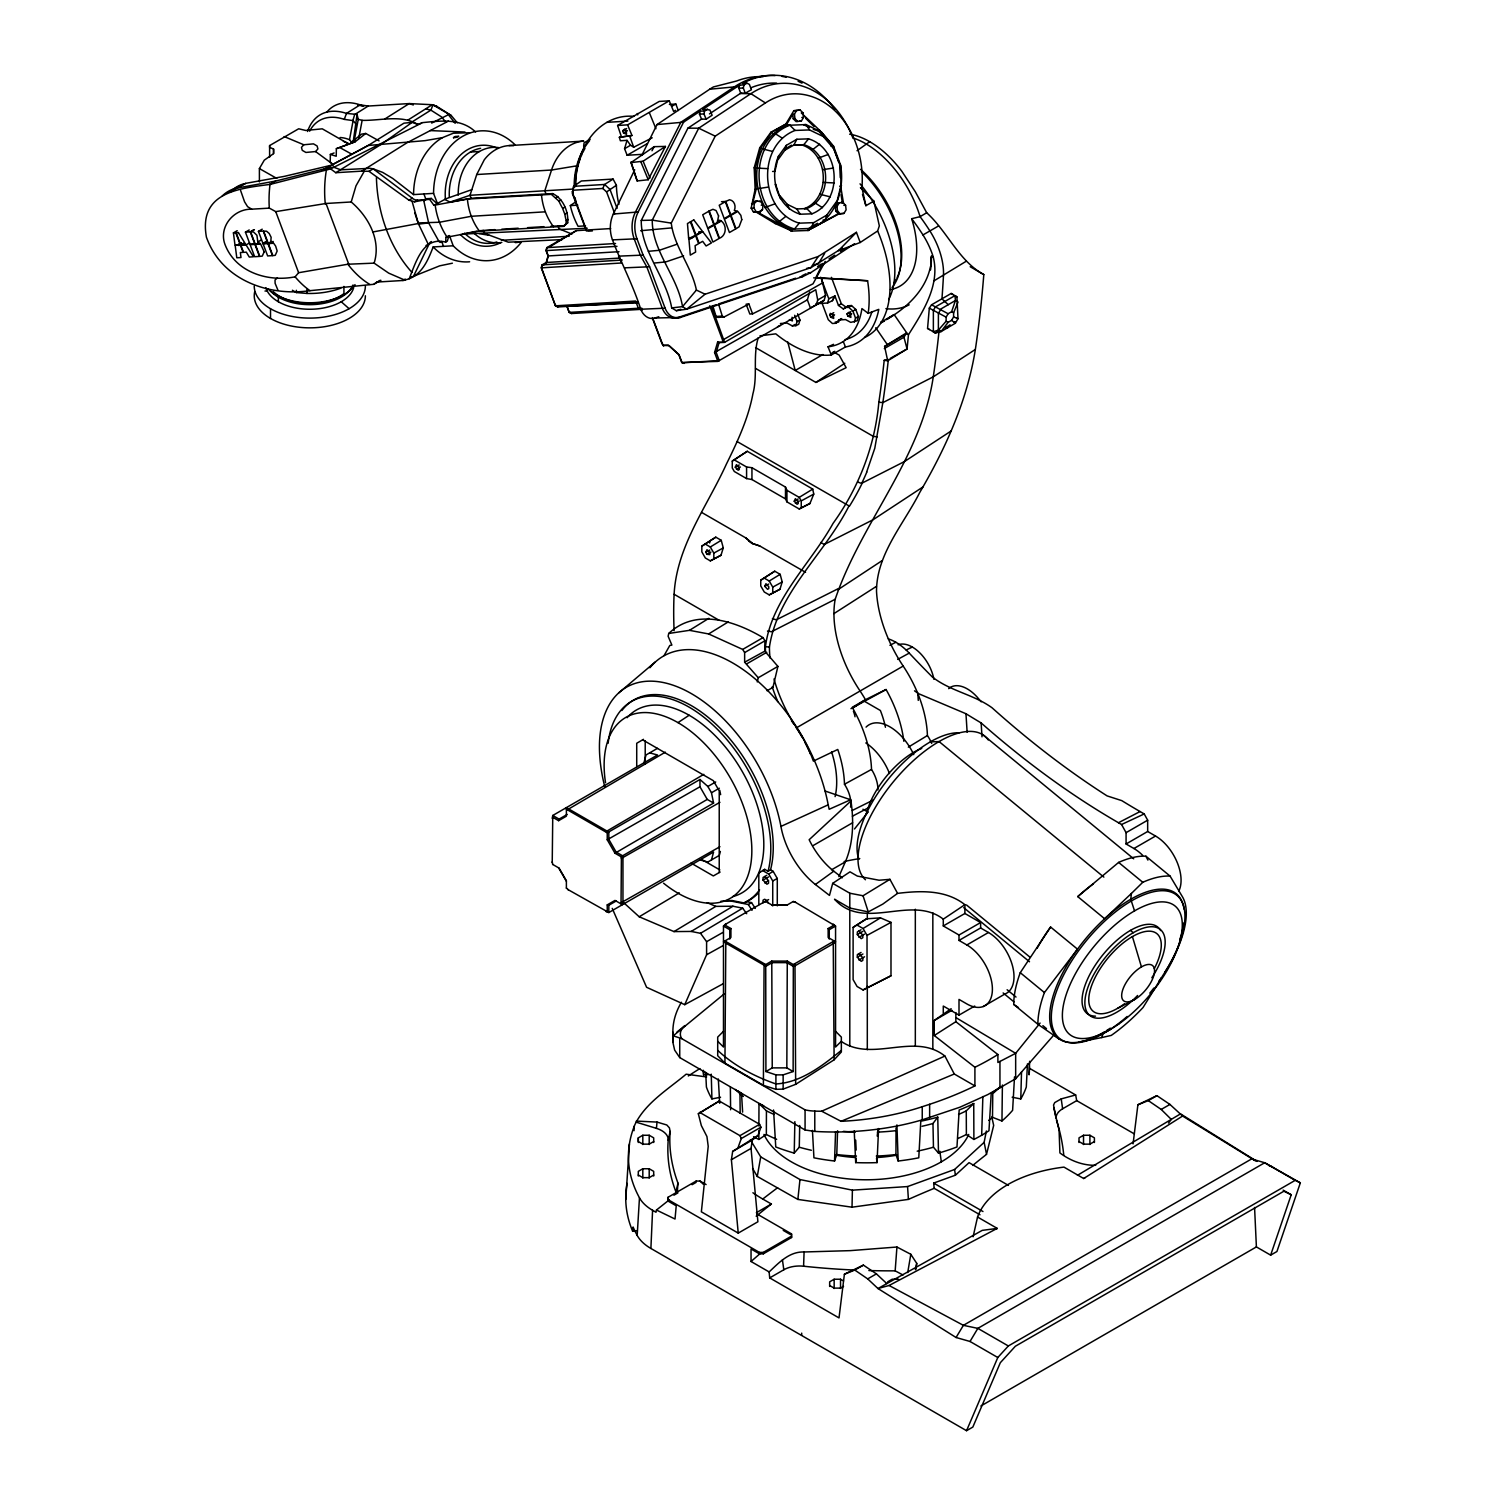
<?xml version="1.0" encoding="UTF-8"?>
<svg xmlns="http://www.w3.org/2000/svg" width="1506" height="1506" viewBox="0 0 1506 1506"><rect width="100%" height="100%" fill="white"/><g stroke="black" fill="none" stroke-linecap="round" stroke-linejoin="round"><path stroke-width="1.5" d="M347.792 143.465L322.265 128.819L305.793 130.476L298.677 128.782L269.612 145.574L269.612 147.306L273.565 149.075L273.565 153.65L264.284 160.163L259.39 168.578L259.409 181.906M273.565 149.075L273.565 153.574M653.698 1142.508L653.698 1137.858L649.199 1135.26L642.817 1135.26L638.299 1137.858L638.299 1141.548L642.817 1144.146L649.199 1144.146L653.698 1141.548M886.827 1283.601L876.417 1273.869L863.39 1265.115L844.395 1274.227L839.011 1317.919L769.698 1277.897L769.133 1271.93L751.042 1261.501L751.042 1248.982L759.4 1253.82L763.335 1253.82L791.591 1237.499L791.497 1233.885L756.934 1213.93M970.203 266.731L983.795 274.581A1385.821 800.1 60 0 1 975.794 346.531C968.094 398.619 946.182 447.376 919.733 492.481C903.713 524.182 876.605 553.963 876.511 591.143A100.563 58.056 60 0 0 903.186 666.066A91.132 52.616 60 0 1 927.414 735.53A24.604 14.213 60 0 1 931.687 743.475M753.584 1136.672A163.081 94.144 0 0 0 758.836 1139.458L758.873 1130.498M758.892 1126.017L758.986 1103.54A164.681 95.066 0 0 0 763.693 1105.799M758.836 1139.458L766.347 1134.507L766.441 1110.863L758.986 1103.54M674.104 630.656A425.934 245.911 60 0 1 674.104 594.268C676.683 546.113 707.048 506.6 726.381 464.13C737.488 441.653 748.256 418.668 752.906 393.857C757.876 375.408 752.661 355.849 758.252 337.758M988.689 1120.445A151.692 87.574 0 0 0 992.492 1117.32L992.774 1093.657L1000.756 1086.504M992.492 1117.32L1001.961 1120.972L1002.394 1085.035M334.106 152.953L330.36 154.421L330.228 161.782L333.165 165.34M379.06 140.867L365.732 133.469L355.115 141.809L336.365 148.68L336.233 156.229L330.36 154.421M773.557 1109.997L775.759 1146.951A163.081 94.144 0 0 0 794.227 1153.107L794.867 1121.65M794.227 1153.107L799.272 1147.214L799.705 1125.49M752.586 1168.43L757.273 1176.45L797.86 1199.416L852.02 1207.191L852.396 1190.154L799.968 1179.556L760.718 1156.89L750.402 1139.873M759.4 1253.82L759.438 1252.408L667.949 1199.585L667.855 1200.96L676.232 1205.798L675.027 1219.032L656.465 1210.033L655.995 1212.255L652.587 1210.278A53.181 30.704 0 0 1 639.466 1197.816A237.929 137.366 0 0 1 634.308 1126.112A80.948 46.742 0 0 1 636.172 1122.158C647.147 1101.865 668.796 1088.744 686.134 1074.192L706.615 1076.941M706.107 1184.582L700.008 1181.062L696.149 1181.062L696.111 1182.379L692.082 1184.714M1021.52 1071.914L1020.786 1098.928L1012.164 1097.234M445.682 242.127L445.927 237.364L448.957 235.614L447.32 241.186L445.682 242.127C423.299 236.141 416.127 261.347 409.218 278.779L403.721 280.436L376.782 282.074L373.865 284.295L309.954 290.677C267.899 296.701 221.438 279.721 206.416 237.139C198.51 192.768 237.553 188.551 270.139 184.41L330.623 168.898L422.527 122.626C440.599 120.8 461.231 118.089 475.576 131.982M801.644 1335.238L801.7 1333.13M981.667 1135.242L982.872 1096.556M812.431 1130.366L813.937 1157.813A163.081 94.144 0 0 0 834.55 1161.013L835.566 1131.665M834.55 1161.013L836.771 1154.556L837.581 1130.761M769.698 1277.897L783.817 1269.765A22.232 12.839 0 0 1 803.583 1266.207L804.091 1251.975L850.269 1250.639L896.936 1247.024L910.81 1254.291L916.74 1263.383L915.893 1269.106M1029.652 1061.278L1029.087 1074.813A163.081 94.144 0 0 0 1029.407 1066.606M856.425 232.319L838.447 250.693L860.227 242.485L856.425 232.319L818.247 256.491L705.072 294.216L696.412 290.074C691.63 266.487 674.104 246.702 671.262 223.114L715.218 136.161L765.406 102.954A83.244 65.304 86.6 0 1 832.987 108.997A83.244 65.304 86.6 0 1 861.94 187.798L865.894 205.701L873.875 201.107L860.472 187.685L861.94 187.798M1254.573 1207.473L1256.399 1246.912L1270.65 1255.138L1291.207 1194.766L1283.903 1191.208L1015.345 1346.251L1000.323 1362.704L972.838 1427.067L966.551 1430.7L650.893 1248.455L652.587 1210.278M877.207 1136.108L878.036 1129.255M854.222 1130.818L855.69 1162.613A163.081 94.144 0 0 0 877.019 1162.613L878.6 1128.54M1027.45 1063.895L1026.301 1087.031A163.081 94.144 0 0 1 1020.786 1098.928M1014.517 1076.884L1012.616 1110.298A163.081 94.144 0 0 1 1001.961 1120.972M842.287 248.151L810.83 267.71L686.642 309.182L676.345 310.707L671.695 307.921C666.518 277.913 640.916 250.9 641.255 220.441L687.903 128.161L701.57 119.106L706.182 119.181L712.131 115.247L709.891 109.976L703.038 109.279L737.3 86.614A102.54 80.439 86.6 0 1 739.578 85.164L744.039 84.901A103.199 80.948 86.6 0 1 746.976 83.207L749.386 84.355L751.4 89.776A94.803 74.378 86.6 0 0 745.301 93.297L740.707 93.221L709.439 113.91M650.893 1248.455A55.571 32.078 0 0 1 637.189 1235.428L639.466 1197.816M353.213 141.752L357.073 114.456L346.493 113.402A74.02 42.733 60 0 0 307.563 131.511M634.026 1130.705L634.308 1126.112M625.762 1199.435L629.414 1144.014M667.855 1198.701L667.949 1197.345L696.149 1181.062M770.018 658.028A101.787 58.772 60 0 1 769.434 647.053C777.51 592.592 824.93 553.832 849.008 505.903L737.112 441.54M445.927 237.364L479.397 231.096L563.338 226.408L565.974 223.81L566.256 220.723A64.89 41.396 -65.9 0 1 564.825 214.134A55.553 43.58 86.6 0 1 562.679 208.43A64.89 52.654 49 0 1 558.933 201.164L551.328 194.349L467.387 199.056L433.935 205.324L429.662 199.394L417.444 200.147A11.389 6.57 60 0 1 412.343 198.265L373.224 168.841L369.949 168.314L340.77 169.82L333.617 167.185L329.475 167.599L275.542 181.078L236.875 188.081A53.35 30.798 60 0 0 234.992 188.514L228.479 192.279M903.035 1275.017L895.166 1270.838L896.936 1247.024M927.564 328.402L935.32 332.995L940.968 331.64L955.369 323.244L957.985 318.707L956.931 296.87L951.208 293.444L931.555 304.796L929.315 308.146L927.564 328.402L929.409 329.588M772.578 171.477L774.931 171.345L778.508 156.21L786.301 145.367L796.862 139.267L808.553 138.853C840.668 148.416 843.416 201.635 811.941 213.814L800.251 214.228C776.663 207.075 769.265 177.106 778.508 156.21M836.15 204.967L841.214 184.466L840.555 165.001L833.496 146.138L821.372 131.963L806.03 124.584L787.487 125.318C743.908 142.185 747.691 215.904 792.175 229.138L810.717 228.423C835.868 219.085 844.922 189.587 840.555 165.001M657.011 1122.083L666.8 1124.982L669.417 1127.862L670.132 1131.439A342.182 190.584 11.7 0 0 677.945 1183.076L676.081 1192.225A338.944 195.686 0 0 1 668.212 1140.306A22.232 12.839 0 0 0 656.447 1128.37L657.011 1122.083L636.304 1121.085M636.963 1230.666L632.689 1231.324L633.085 1227.014A240.301 138.74 0 0 0 637.189 1235.428M787.261 123.341L771.957 132.17L760.756 147.739L755.221 167.75L756.181 189.154L752.605 203.574L755.428 200.844L760.718 201.409L762.94 205.08L762.525 209.616L759.702 212.346L753.376 211.838L751.155 208.167L755.146 189.21L754.186 167.806L759.721 147.795L770.921 132.227L787.261 123.341L792.721 114.23L794.434 114.117L796.58 110.54L800.138 110.013L803.018 112.856L803.545 117.393L801.399 120.988L796.109 121.609L793.229 118.767L792.721 114.23M759.702 212.346L756.125 211.668L753.904 207.997L754.318 203.479L757.141 200.75M983.795 274.581C958.607 260.802 947.594 231.698 926.698 212.76L920.072 216.657L911.657 218.709A138.42 79.912 60 0 1 922.971 234.936A55.063 31.795 60 0 1 933.249 256.999C940.346 285.086 922.839 311.949 908.476 334.709L907.064 348.978L887.693 360.819L884.21 360.329A1382.621 798.255 60 0 1 878.845 402.215C874.93 446.058 858.815 487.68 833.082 523.354C810.36 564.185 771.354 599.2 765.406 646.978A104.705 60.447 60 0 0 765.5 651.571M797.86 1199.416L799.968 1179.556M552.231 818.492L552.758 815.48L657.538 754.995L649.651 752.868M834.192 940.986L793.323 964.574L793.135 1071.538L783.139 1074.87L775.91 1074.87L765.914 1071.538L765.726 964.574L724.875 940.986M855.69 1162.613L856.18 1158.246M1169.221 965.139A96.12 42.752 -50.6 0 0 1182.549 896.974L1170.087 876.097A108.357 48.192 -50.6 0 0 1142.772 882.29L1131.42 893.453L1130.761 899.27L1134.545 910.942M1133.077 1143.863L1137.896 1104.764L1156.909 1095.653L1169.936 1104.425L1182.587 1116.04L1255.289 1160.787M887.693 360.819L884.606 346.399L906.668 332.788L894.15 314.585L881.066 322.152M890.234 358.409L907.064 348.978L903.958 337.212L906.668 332.788M738.241 1233.113L731.389 1159.733L732.669 1151.393L757.913 1135.58L760.925 1127.222L759.608 1124.304L719.303 1101.037L698.332 1113.762L701.344 1125.603L706.935 1136.541L708.215 1146.348L701.363 1211.822L738.241 1233.113L757.895 1221.761L751.042 1148.4L752.322 1140.061L757.913 1135.58M257.827 241.977L256.905 235.256L253.497 231.98L250.617 231.83L255.098 243.821L260.18 243.52L257.827 241.977L261.366 239.925M630.958 162.61L654.131 146.666L665.445 146.421L648.22 179.741L637.17 180.946L630.958 162.61L643.118 161.198L665.445 146.421M907.723 1272.551L910.81 1254.291M866.609 472.15L874.779 448.299L882.836 402.629A1385.558 799.968 60 0 0 888.352 359.463L884.21 360.329M433.935 205.324L444.684 199.489L450.125 202.086L471.133 198.284L552.608 193.596C563.169 198.397 568.741 211.762 567.687 222.832L563.338 226.408M757.273 1176.45L760.718 1156.89M775.326 185.05L775.496 184.052L780.428 198.679M351.707 142.392A54.385 19.522 79.9 0 0 349.505 139.738L353.119 120.612L344.272 119.369A69.427 40.078 60 0 0 309.634 131.191M354.004 141.922L358.259 119.332L357.073 114.456M358.729 138.496L362.137 120.348C380.096 120.857 401.424 114.362 417.614 124.377L421.605 123.078M991.776 1116.887L993.678 1125.396L986.524 1154.311L984.133 1142.357L986.355 1130.987M767.062 690.765L772.955 687.357L777.905 666.405L764.803 651.157L764.803 646.62A194.425 115.096 -58.7 0 1 764.973 640.784L763.015 637.622C735.192 621.056 695.904 607.746 668.72 633.461L668.118 636.229L671.883 645.095L669.812 645.453L664.071 655.581M915.384 1269.69L916.74 1263.383M668.212 1140.306L670.132 1131.439M973.102 1236.765L977.545 1217.017A111.124 64.156 0 0 1 1063.97 1167.112L1083.68 1178.52L1182.587 1116.04M903.845 741.291A92.939 53.651 60 0 0 886.074 689.522L865.461 699.669A94.464 54.536 60 0 0 859.851 690.652A97.231 56.136 60 0 1 835.19 599.275C861.112 522.375 921.126 458.954 933.268 376.839A1389.134 802.02 60 0 0 939.01 331.376M701.57 119.106L699.462 114.174L700.158 111.18L704.62 110.917L707.519 108.997M706.182 119.181L703.942 113.91L704.62 110.917M757.273 681.936L758.252 677.738L777.905 666.405M740.707 93.221L738.825 88.233L739.578 85.164M745.301 93.297L743.305 87.969L744.039 84.901M643.175 154.29L627.136 155.25L624.576 148.718L627.023 140.359L620.359 140.755L619.342 137.291L631.974 135.484L627.607 124.866L617.611 125.469L621.206 136.142M374.128 263.136C381.413 240.263 368.405 216.638 351.218 201.973L326.011 203.479L275.749 211.631L269.386 208.129L251.671 209.183C233.016 208.769 217.655 228.121 225.561 245.873C236.574 272.605 268.539 282.224 295.12 276.822L298.621 272.718L347.867 264.228L374.128 263.136L388.699 273.132L405.152 280.248M677.399 1190.832L677.945 1183.076M643.928 762.845L646.036 754.958L657.501 748.331M621.037 903.882L621.394 858.401L621.037 856.707L614.994 853.224L607.238 839.783L607.238 832.818L566.388 809.211M711.472 859.945L713.58 852.057L608.819 912.542L567.687 889.425M720.376 851.474L719.322 855.408L707.858 862.034L699.97 859.926M964.894 904.673L943.283 919.149L943.283 925.945L964.894 913.483L964.894 904.673C945.787 889.632 920.505 890.592 897.576 893.378L889.914 879.335L879.09 880.238L857.328 876.078L850.005 871.842L832.705 883.344L829.486 895.411L815.386 884.511A61.501 35.504 60 0 1 780.936 826.418A130.231 75.187 60 0 0 677.644 686.905A130.231 75.187 60 0 0 599.614 753.602A139.7 80.665 60 0 0 604.791 786.847M637.979 302.141L557.822 306.96L555.488 305.831L541.501 267.842L542.066 264.887L546.226 262.496L619.493 258.091M542.085 265.753L546.245 263.362L548.297 255.945L546.283 250.598L546.847 247.643L576.309 230.644L610.645 228.573M546.226 262.496L548.033 255.945L546.019 250.58L546.847 247.643L615.54 243.52M836.432 201.71L826.794 215.113L813.729 222.643L799.253 223.17C759.532 211.348 756.144 145.498 795.074 130.438L809.55 129.93L823.236 136.5L834.06 149.169L840.367 166.018M778.207 159.467L784.852 150.224L793.85 145.047L803.809 144.689C831.18 152.821 833.515 198.171 806.708 208.543L804.355 208.694C831.161 198.303 828.846 152.972 801.474 144.821L793.493 145.103M622.693 130.815L624.614 129.139L626.195 130.589L626.552 134.316L623.503 132.942L622.693 130.815L626.628 128.537M711.98 307.393L724.593 342.333L719.077 342.671L716.216 352.46L719.266 360.612L717.496 360.329L714.578 352.536L717.628 342.126L724.593 342.333L815.763 289.717L817.72 299.995L816.308 304.833L810.416 307.977L807.367 299.845L809.644 291.995M780.409 323.489L787.092 323.093L792.288 325.898L795.846 325.673L797.05 321.569L794.697 315.281M797.615 313.794L799.95 320.063L798.726 324.279L795.846 325.673M816.308 304.833L824.159 300.296L825.57 295.458L821.504 278.271M815.97 303.704L827.566 303.007L828.789 298.772L820.714 277.217M827.566 303.007L832.404 300.692L834.87 295.816L838.466 305.417L843.341 308.956L848.311 305.756L851.492 305.549L855.766 309.445L858.42 316.542L857.196 320.759L850.758 322.378L845.563 319.573L838.88 319.969L835.981 323.263L832.404 323.489L828.262 319.705L821.975 302.932M834.87 295.816L832.404 300.692M829.825 314.961L830.295 313.38L833.345 314.754L833.684 318.463L830.634 317.107L829.825 314.961L833.759 312.683M847.031 313.926L848.951 312.269L850.532 313.719L850.89 317.427L847.84 316.072L847.031 313.926L850.965 311.648M854.316 322.171L855.521 318.067L852.923 311.121L848.763 307.337L845.638 307.525M586.436 231.077L572.525 193.954L573.635 186.33L581.354 180.984L613.093 179.082L616.406 185.257A70.763 57.567 88.4 0 0 618.91 204.345M572.525 193.954L573.635 186.33L604.603 184.466L613.093 179.082M352.856 120.631L354.644 114.607L368.198 106.041L409.237 103.575L432.222 104.723L436.872 106.399L451.198 115.491L457.24 122.758M351.218 201.973L356 185.822L364.301 171.213L368.97 171.308L373.224 168.841L382.731 172.418L392.746 178.442L413.566 194.613L433.559 193.352A65.003 50.997 86.6 0 1 461.702 136.877A65.003 50.997 86.6 0 1 514.788 144.52M552.589 817.193L558.632 820.676L559.084 819.113L567.178 814.445M784.852 150.224L786.301 145.367M826.794 215.113L825.344 219.97L823.01 220.121M793.323 964.574L787.28 961.092L786.829 1067.886L793.135 1071.538M998.836 1087.934A164.681 95.066 0 0 1 991.212 1093.45L988.971 1130.742A163.081 94.144 0 0 1 973.893 1139.458L973.742 1103.54A164.681 95.066 0 0 1 959.171 1109.997L956.969 1146.951A163.081 94.144 0 0 1 938.483 1153.107L937.767 1117.132A164.681 95.066 0 0 1 920.787 1121.198L918.773 1157.813A163.081 94.144 0 0 1 898.178 1161.013L895.957 1154.556L896.014 1127.881M1079.256 1042.001L1101.752 1037.559L1103.333 1032.495A93.297 41.509 -50.6 0 1 1050.002 1010.733A93.297 41.509 -50.6 0 1 1116.737 908.645A93.297 41.509 -50.6 0 1 1184.036 909.078M471.133 198.284L470.004 195.291L476.724 174.527L484.273 159.805A48.587 38.121 86.6 0 1 513.64 145.649M933.362 331.753L938.37 330.134L946.126 321.23L946.126 317.145L948.102 313.737L951.623 311.704L955.444 300.503L954.973 295.628L935.32 306.96L933.362 310.481L933.362 331.753L935.32 332.995L940.233 330.454M844.395 1274.227L854.806 1270.066L867.701 1278.895L877.979 1288.534L956.065 1337.497L963.388 1325.336L1251.618 1158.942L1264.701 1162.745L1300.337 1182.85L1276.937 1251.505L1270.65 1255.138M738.279 1146.932L741.291 1138.555L760.925 1127.222M344.272 119.369L346.493 113.402L360.122 104.855L368.198 106.041M809.964 503.475L813.748 494.1L812.751 489.092L747.277 451.292L732.274 461.081L732.274 467.971L734.307 471.491L746.581 478.588L751.946 479.529L785.492 498.9L786.923 501.875L799.215 508.972L809.964 503.475L799.215 508.972M953.599 312.834L958.042 302.009L955.444 300.503L941.024 308.899L939.706 311.177L938.407 313.455L938.37 330.134L940.968 331.64L948.102 322.359L951.623 320.326L953.599 316.919L953.599 312.834L951.623 311.704M966.551 1430.7L997.8 1357.508L1008.342 1345.969L1295.198 1180.346L1300.337 1182.85M612.227 908.344L646.582 987.277L684.741 1004.671L706.596 954.766L706.596 941.683L700.535 933.306L691.198 931.442L673.991 931.593L639.203 916.778L623.804 902.791M838.861 876.624L845.337 861.865A141.696 81.813 60 0 0 850.965 800.966A50.809 29.329 60 0 1 850.626 799.761L825.156 791.045M521.264 242.315A65.003 50.997 86.6 0 1 453.193 245.779L433.182 246.946C428.25 259.521 422.678 273.339 409.218 278.779M573.635 190.208L602.795 188.457L604.603 184.466L609.949 189.342L617.084 208.355M854.542 243.69L810.793 272.642L802.773 276.577L680.486 317.427L655.054 318.011A15.644 11.897 83.6 0 1 640.747 309.257C633.122 285.293 621.338 263.249 612.471 239.887A26.732 20.218 85.5 0 1 613.319 214.04L634.723 169.802M567.687 809.569L665.351 752.153M764.088 964.009L763.391 1085.318L775.91 1089.327L783.139 1089.12L795.657 1084.339L834.117 1059.81L841.346 1051.997L841.346 1037.088L835.566 1031.309M410.743 277.198L413.491 276.313L429.342 243.596A11.389 6.57 60 0 1 431.394 241.544M822.878 263.437L815.838 277.556L867.588 280.756A109.957 63.478 60 0 1 868.134 313.417M641.763 155.4L657.011 124.584L709.702 89.231A102.088 80.082 86.6 0 1 713.43 86.934L736.603 81.004A102.54 80.439 86.6 0 1 763.147 76.712M680.486 317.427A16.604 13.027 86.6 0 1 665.087 308.146L649.594 266.769L643.118 255.098L636.982 238.757A27.729 21.743 86.6 0 1 638.168 211.969L683.573 122.155L700.158 111.18M576.309 230.644L548.768 247.417M793.85 145.047L796.862 139.267M813.729 222.643L810.717 228.423L808.383 228.554M652.004 150.751L654.131 146.666M719.266 360.612L682.124 362.833L679.055 354.701L669.153 345.665L662.979 345.401L652.493 317.578M825.213 261.442L813.014 283.825L752.586 313.85L749.837 314.02L746.129 304.174L748.896 304.005L752.586 313.85M956.065 1337.497L970.015 1341.47L977.846 1328.367L1264.701 1162.745L1295.198 1180.346M786.226 123.398L793.831 110.71L800.138 110.013M835.284 206.661L837.43 203.065L842.701 202.444L845.581 205.268L846.108 209.823L843.962 213.4L837.656 214.097L807.743 230.512L838.673 214.04L835.792 211.198L835.284 206.661L836.997 206.548L839.143 202.952L837.43 203.065M824.686 253.347L818.172 264.096L814.162 264.68M1168.129 967.003L1143.035 1007.514A108.357 48.192 -50.6 0 1 1111.259 1035.413L1101.752 1037.559M1037.898 1024.287L1013.726 1004.427A108.357 48.192 -50.6 0 1 1020.259 972.688L1050.604 927.037L1077.505 949.157L1044.411 992.567A108.357 48.192 -50.6 0 0 1037.879 1024.287L1059.019 1038.933L1053.654 1034.509M818.247 256.491L810.83 267.71L806.802 268.294M605.939 831.651L703.81 774.366M725.817 941.928L724.932 1063.123L763.391 1085.318M1168.543 1123.081L1171.273 1119.391L1161.22 1109.451L1148.306 1100.622L1137.896 1104.764M938.483 1153.107L933.456 1147.214L932.967 1123.514L937.767 1117.132M854.504 828.978L867.569 812.581M1040.1 1023.063L1015.665 1053.334L997.894 1062.502L997.894 1054.539L955.858 1021.708L955.858 1012.578M808.553 138.853L803.809 144.689L801.474 144.821M792.175 229.138L794.509 228.987L799.253 223.17M696.412 290.074L682.519 306.64L671.695 307.921M1053.052 1035.902L1015.665 1078.767L987.804 1094.58L959.924 1107.211L922.237 1119.843A194.481 112.31 0.4 0 1 814.784 1131.42L805.07 1129.989L679.733 1057.588L674.65 1050.115L672.881 1042.321L672.881 1032.175A144.595 86.35 -1.8 0 1 681.446 1002.243M814.784 1131.439L814.784 1111.07A31.739 19.258 -2.7 0 1 805.07 1109.866L681.71 1038.632L673.257 1035.827L724.367 993.791M303.798 144.764L301.445 147.4L302.254 150.336L305.906 152.445L315.582 151.56L317.917 148.906L317.107 145.969L313.474 143.861L303.798 144.764L284.145 136.557M835.981 323.263L841.741 318.575L838.88 319.969M614.994 853.224L707.255 799.422L713.58 803.075L621.037 856.707M729.789 939.066L729.789 929.71L730.918 928.543L724.875 925.042L723.482 926.058L723.482 1047.028L717.703 1041.267M719.303 1101.037L698.332 1113.762M725.817 924.1L723.482 926.058L729.789 929.71M723.482 1031.309L717.703 1037.088L717.703 1055.725L724.932 1063.123M841.346 1041.267L835.566 1047.028L835.566 926.058L794.98 902L793.323 901.454L786.829 905.2L772.239 905.2L765.726 901.454M841.346 1050.341C822.954 1065.439 800.608 1082.739 775.91 1083.943C754.92 1076.658 733.874 1065.646 717.703 1050.341M958.55 1114.478A152.746 88.195 0 0 0 966.268 1110.863L973.742 1103.54M1131.42 893.453L1104.632 918.735L1077.75 896.616L1118.619 862.411A108.357 48.192 -50.6 0 1 1145.915 856.217L1170.087 876.097M850.965 800.966L809.155 839.727A57.077 32.963 60 0 0 833.778 871.183L842.306 877.81M769.133 1271.93C778.96 1262.706 789.37 1251.43 804.091 1251.975M852.396 1190.154L907.572 1186.559L954.578 1169.503L984.133 1142.357M979.992 1214.796L934.172 1188.328L933.682 1183.076L955.406 1175.188L969.055 1162.651L1008.455 1185.41M352.969 142.072L355.51 139.889M655.336 661.925L618.721 692.929M705.072 294.216L686.642 309.182L682.519 306.64C677.681 276.332 651.929 250.956 652.267 220.14L698.709 128.198L750.892 93.673A94.37 74.02 86.6 0 1 853.055 138.42M350.992 142.637L361.515 134.147L365.732 133.469M857.027 150.732L869.696 141.696M677.003 1032.005L685.061 1025.548A22.251 13.498 -2.7 0 0 681.71 1038.632M656.465 1210.033L669.229 1199.887M814.765 1111.127A194.519 118.07 -2.7 0 0 821.73 1111.24L841.063 1121.311A194.613 116.226 -1.8 0 0 922.237 1106.722L929.635 1104.293A285.519 170.498 -1.8 0 0 974.909 1085.92L974.909 1067.265L934.247 1035.507L934.247 1020.484L951.152 1008.719M819.622 144.181L813.24 149.207L810.906 149.358M785.567 216.582L779.186 221.627L776.832 221.777M614.768 213.758L606.598 191.921L616.406 185.257M815.386 884.511L833.778 871.183M417.614 124.377L412.173 122.344L381.545 144.143L335.8 172.701L330.623 168.898M897.576 893.378L882.817 904.089L868.265 911.902L849.798 908.024L834.531 899.214C863.879 931.932 910.961 894.075 943.283 919.149M444.684 199.489L445.381 198.98A50.564 39.664 86.6 0 1 496.283 147.776M585.533 225.862L578.078 226.314A70.838 55.571 86.6 0 1 570.322 205.607L575.857 201.766A62.612 49.133 86.6 0 1 575.141 197.757M373.865 284.295L380.114 280.323M886.356 319.667C906.556 308.09 925.512 290.489 930.426 266.826C932.252 265.018 928.976 253.573 933.249 256.999M701.834 546.151L715.802 537.171L721.242 540.315L723.275 547.939A194.312 117.901 -57.3 0 0 721.016 555.243L710.305 560.853L705.335 557.973L701.834 551.893L701.834 546.151L715.802 537.171M760.756 580.187L774.743 571.207L780.164 574.332L782.198 581.975A194.312 117.863 -57.3 0 0 779.995 589.26L769.246 594.87L764.276 592.009L760.756 585.928L760.756 580.187L774.743 571.207M758.817 904.73L758.817 872.934L760.681 871.692M853.111 927.376L866.515 918.811L880.464 917.851L890.987 922.387L890.987 975.775L863.051 989.95L857.083 986.505L853.111 979.615L853.111 927.376L866.515 918.811M843.341 308.956L848.311 305.756M732.274 461.081L747.277 451.292M777.284 905.859L777.284 878.487L773.18 871.372L770.526 869.847L768.041 871.277L764.709 869.357L762.789 870.637L768.757 874.064L772.729 880.954L772.729 905.953M817.57 266.506L821.391 263.964M828.997 258.938L834.701 255.154M840.404 251.389L844.207 248.885M860.227 242.485L877.659 230.945L879.335 225.862L873.875 201.107M830.879 353.891L834.795 351.312M755.579 347.604L815.913 382.43L844.772 363.285M740.237 93.523L750.892 93.673L765.406 102.954M677.982 722.616L689.164 715.237M923.009 486.927L873.009 519.777L824.347 544.438L820.657 542.48M837.807 589.806L882.083 560.646M886.94 319.31L894.15 314.585M951.303 430.867L904.466 461.551L861.488 483.407L857.629 481.995M848.763 307.337L851.492 305.549M975.342 349.467L933.268 376.839L882.836 402.629L878.845 402.215M966.174 261.272L934.228 280.7M833.947 613.601L876.436 586.361M948.102 326.049L945.147 327.913L948.215 327.423M949.081 325.409L950.06 324.788M953.995 322.284L954.973 321.663L955.369 323.244L951.623 320.326M934.247 1035.507L955.858 1021.708M407.862 120.122L432.222 104.723L436.872 106.399M384.877 118.974L409.237 103.575L413.303 104.968M412.926 121.384L430.885 110.145L432.975 104.893L451.198 115.491M668.72 633.461L689.466 630.336L708.874 618.326M689.466 630.336L708.629 633.951L728.207 621.94M617.611 125.469L659.251 101.429L669.266 100.827L673.634 111.444L675.535 110.296M705.335 544.137L710.305 546.998L721.242 540.315M734.307 459.914L746.581 466.992L751.946 467.707L785.492 487.078L786.923 490.297L799.215 497.375L812.751 489.092M764.276 578.153L769.246 581.015L780.164 574.332M768.757 874.064L773.18 871.372M832.705 883.344L849.798 893.227L863.051 895.75L889.914 879.335M857.083 925.079L863.051 928.505L880.464 917.851M908.325 747.145L927.414 735.53M431.676 123.078L448.374 114.72L455.17 123.304M691.198 931.442L732.951 906.236L742.703 908.174L746.694 913.709M627.607 124.866L669.266 100.827M673.991 931.593L715.821 906.367L732.951 906.236M1110.129 1029.539L1103.333 1032.495M838.466 305.417L841.308 303.723L846.033 307.168M639.203 916.778L679.281 892.87M700.535 933.306L742.703 908.174M1077.449 1175.301L1180.516 1113.875L1256.983 1161.427M852.923 311.121L855.766 309.445M850.514 807.141A24.491 14.138 60 0 0 844.471 784.25A91.602 52.879 60 0 0 837.769 749.461L813.372 761.114A89.908 51.919 60 0 0 796.561 727.775L903.186 666.066M922.971 234.936L938.502 225.975M708.629 633.951L742.684 649.425L763.015 637.622M758.252 677.738L744.642 662.207L744.642 652.587L764.879 640.822M1169.936 1104.425L1161.22 1109.451M230.117 191.977L245.647 183.374L284.295 176.371L331.075 165.284L368.179 145.48L403.966 123.172L412.173 122.344M269.574 184.523L275.542 181.078M322.34 170.197L368.179 145.48L425.069 140.642L442.406 137.667L453.4 133.187L469.552 132.773M326.294 169.425L329.475 167.599M233.43 232.865L235.745 232.715L240.245 244.687L234.974 245.007L233.43 232.865L237.214 230.682M245.44 232.15L250.26 231.849L254.759 243.84L249.921 244.123L245.44 232.15L249.224 229.966M250.26 231.849L254.062 229.665M250.617 231.83L254.401 229.646M335.8 172.701L361.798 171.138L407.335 142.581L448.43 121.082M258.43 231.359L263.268 231.077L267.767 243.087L262.929 243.37L258.43 231.359L262.232 229.176M237.91 244.838L241.449 242.786M238.136 245.422L240.452 245.271L243.144 252.368L240.358 252.537L240.998 257.526L236.8 257.79L235.2 245.61L241.675 243.388M240.452 245.271L243.991 243.238M240.885 245.252L246.062 244.932L253.46 256.773L249.281 257.037L246.325 252.161L243.52 252.33L240.885 245.252L244.424 243.219M246.062 244.932L249.582 242.899M262.929 243.37L266.468 241.318M263.136 243.897L267.955 243.596L272.473 255.644L267.635 255.926L263.136 243.897L266.675 241.845M267.955 243.596L271.494 241.562M268.313 243.577L273.659 243.257L275.636 246.08L277.16 251.013L275.259 255.323L272.812 255.625L268.313 243.577L271.852 241.544M269.649 243.501L273.188 241.449M368.97 171.308L408.992 200.204L412.343 198.265M408.992 200.204L414.583 201.804L417.444 200.147M414.583 201.804L426.01 199.639L423.901 193.935M429.662 199.394L431.318 198.434L436.947 203.574M425.991 245.534L429.342 243.596M623.503 132.942L627.418 130.683M440.072 242.466L441.691 241.525L443.536 246.363M624.576 148.718L630.562 145.254L633.687 147.23L652.211 137.799M551.328 194.349L552.608 193.596M402.761 280.511L405.265 279.062M627.136 155.25L647.373 143.559M556.128 197.493L557.841 196.495M558.933 201.164L560.947 200.016M562.679 208.43L564.938 207.131M564.825 214.134L567.084 212.835M566.256 220.723L568.27 219.556M565.974 223.81L567.687 222.832M795.074 130.438L789.822 125.167C746.242 142.035 750.026 215.753 794.509 228.987M786.113 148.303L791.497 145.178M702.737 231.698L696.167 235.501L699.123 243.351L702.662 241.318L706.107 245.986L711.434 242.918L702.737 231.698L698.615 231.943M721.28 220.987L714.484 224.902L719.491 238.268C726.457 235.538 727.078 225.26 721.28 220.987L717.157 221.231M810.209 227.5L817.513 223.283M823.123 282.582L722.579 340.111L709.721 305.774M807.367 299.845L714.578 352.536M817.72 299.995L825.57 295.458M830.634 317.107L834.569 314.829M847.84 316.072L851.756 313.794M822.916 354.512L795.224 370.495L787.751 341.956M884.606 346.399L904.259 335.066M884.323 348.564L903.958 337.212M735.286 467.218L736.453 464.639L739.295 467.613L739.295 469.533L738.128 470.211L735.286 467.218L739.22 464.959M736.453 469.251L740.387 466.992M705.825 552.288L706.992 549.69L709.834 552.683L709.834 554.603L706.992 554.321L705.825 552.288L709.74 550.029M794.227 501.253L795.394 498.655L798.236 501.649L798.236 503.569L797.05 504.246L794.227 501.253L798.142 498.975M706.992 554.321L710.926 552.062M795.394 503.286L799.328 501.009M710.305 560.853L721.035 555.243M764.747 586.323L765.933 583.726L768.757 586.719L768.757 588.62L767.589 589.298L764.747 586.323L768.681 584.046M769.246 594.87L779.957 589.26M747.108 663.638L766.761 652.305M643.514 739.333L636.718 743.249L636.718 766.592M558.632 820.676L566.388 816.196L566.388 807.611L608.819 832.121L608.819 839.407L616.105 852.038L622.43 855.69L622.957 858.288L622.957 902.715L622.43 904.692L614.994 900.4L607.238 904.88L607.238 911.845L608.819 912.542L608.819 905.257L616.105 901.04M713.58 803.075L711.472 792.74L707.858 786.49L699.97 779.487L607.238 832.818M699.97 779.487L699.97 786.772L607.238 839.783M707.858 786.49L715.708 781.953M852.302 707.255L865.461 699.669L852.678 708.121A93.504 53.99 60 0 1 871.522 769.415A26.393 15.229 60 0 1 877.923 789.972M850.965 708.667L886.074 689.522M711.472 792.74L719.322 788.203M719.943 802.303L621.394 858.401M719.943 846.711L621.394 902.583M720.132 872.03L713.336 875.946L691.122 863.126M758.817 872.934L764.709 869.357M813.315 845.45L852.603 822.765M766.761 875.325L763.034 877.49L763.034 880.106L766.912 884.21L768.531 883.288L768.531 880.652L764.634 876.548M763.034 880.106L768.625 876.887M720.941 901.228L732.349 900.607L743.983 902.941L746.543 901.623A115.567 66.735 60 0 0 758.215 893.133M764.634 882.911L768.361 880.746M731.445 901.134L748.294 904.504L751.55 902.621L755.297 908.419M724.932 924.609L764.088 902M768.625 899.571L763.034 902.791L763.034 900.174L764.634 899.233L766.912 900.55L768.531 903.336M831.576 869.79L845.337 861.865M765.726 964.574L771.769 961.092L787.28 961.092M730.918 928.543L730.918 937.485L723.482 941.777L765.914 966.268L772.239 962.635L786.829 962.635L793.135 966.268L795.657 965.44L834.117 943.227L835.566 941.777L828.149 937.485L828.149 928.543L834.192 925.042L835.566 926.058L829.26 929.71L829.26 939.066M861.055 929.767L857.328 931.932L857.328 934.548L861.206 938.652L862.825 937.73L862.825 935.094L858.928 930.99M857.328 934.548L862.919 931.329M858.928 937.353L864.538 934.115M861.055 952.451L857.328 954.616L857.328 957.232L861.206 961.336L862.825 960.414L862.825 957.778L858.928 953.675M857.328 957.232L862.919 954.013M858.928 960.037L864.538 956.799M1142.659 855.333A36.125 20.858 60 0 0 1133.924 848.518L1126.074 843.981L1126.074 832.667L1147.666 820.205L1144.221 813.937L1140.08 811.546A764.163 441.202 60 0 1 1121.819 800.646L1107.098 795.902A763.843 440.994 60 0 1 992.059 707.782C973.704 694.473 950.135 691.066 932.327 676.966A762.563 440.26 60 0 1 909.229 653.115A48.832 28.2 60 0 0 888.295 638.864M863.051 989.95L890.987 975.775M959.002 935.019L980.613 922.557L980.613 927.96L959.002 940.422L959.002 935.019L943.283 925.945M1126.074 843.981L1147.666 831.5L1155.535 836.037A36.125 20.858 60 0 1 1178.671 891.364M959.002 940.422L966.871 944.959L988.463 932.496A36.125 20.858 60 0 1 1012.465 965.741A36.125 20.858 60 0 1 1004.878 994.054L983.286 1006.516M1133.924 848.518L1155.535 836.037M765.914 1071.538L772.239 1067.886L786.829 1067.886M653.698 1175.998L653.698 1171.367L649.199 1168.75L642.817 1168.75L638.299 1171.367L638.299 1175.998M653.698 1175.038L649.199 1177.654L642.817 1177.654L638.299 1175.038M934.247 1020.484L951.924 1010.281M699.65 1112.369L739.954 1135.656L759.608 1124.304M943.283 1013.256L943.283 1006.046L959.002 1015.119L974.721 1006.046M732.669 1151.393L752.322 1140.061M731.389 1159.733L751.042 1148.4M673.916 1195.199L677.945 1192.865M756.351 1212.707L771.392 1204.028L762.751 1199.04A146.534 84.6 0 0 1 752.906 1192.752M759.438 1252.408L763.297 1252.408L791.497 1236.125L791.591 1237.499M1056.308 1116.078A22.232 12.839 0 0 1 1062.615 1108.793L1076.715 1100.641L1134.131 1133.792M843.548 1280.966L840.536 1279.234L834.155 1279.234L829.655 1281.832L829.655 1286.463M1094.41 1142.508L1094.41 1137.858L1089.911 1135.26L1083.529 1135.26L1079.011 1137.858L1079.011 1142.508M854.806 1270.066L863.39 1265.115M1148.306 1100.622L1156.909 1095.653M843.548 1286.388L840.536 1288.119L834.155 1288.119L829.655 1285.522M1094.41 1141.548L1089.911 1144.146L1083.529 1144.146L1079.011 1141.548M867.701 1278.895L876.417 1273.869M887.674 1281.832L892.173 1279.234L898.555 1279.234M995.692 1229.273L997.217 1228.425L982.251 1230.364L877.979 1288.534L889.086 1285.484L997.236 1228.388L977.545 1217.017M1083.661 1178.483L1085.205 1177.598M980.895 1405.983L1256.399 1246.912M831.293 354.983L828.036 346.813A101.128 58.395 60 0 0 861.921 308.579L868.19 313.361L878.807 309.351A109.223 63.064 60 0 1 845.45 346.982L831.293 354.983A109.957 63.478 60 0 1 775.778 333.843L759.965 335.838M706.596 941.683L722.88 932.44M619.342 137.291L631.974 135.484M706.596 954.766L722.88 945.749M744.642 662.207L764.803 651.157M844.471 784.25L871.522 769.415M880.652 322.981L884.53 320.872L880.803 322.322M801.248 507.804L801.248 500.896L813.748 494.1M713.825 558.82L713.825 553.079L723.275 547.939M772.747 592.837L772.747 587.114L782.198 581.975M897.67 659.402L909.229 653.115M772.729 880.954L777.284 878.487M684.741 1004.671L723.238 983.7M867.023 987.654L867.023 935.395L890.987 922.387M671.789 106.229L675.855 104.046L678.284 110.522M376.839 282.563L380.943 280.361M245.647 183.374L234.992 188.514A88.063 50.846 60 0 0 222.191 196.006M824.159 300.296L717.778 361.402L681.729 362.475L678.811 354.682L668.269 345.081L662.979 345.401M716.536 360.838L717.496 360.329M852.396 816.214L868.171 807.931M712.884 306.151L716.084 316.448L717.797 317.408L723.991 317.032L748.896 304.005M797.05 321.569L799.95 320.063M855.521 318.067L858.42 316.542M889.933 645.302L895.825 642.253M918.265 700.384L917.832 693.362L965.967 713.731A810.868 582.144 46 0 0 981.121 722.918A762.525 440.241 60 0 0 1118.469 822.728L1140.08 811.546M1117.659 1008.305L1134.752 999.457M835.19 599.275L771.505 631.748L767.514 631.014M590.183 139.267L584.083 142.788L583.631 146.289M838.409 588.582L776.287 619.851L772.427 618.59M792.288 325.898L795.074 324.487M852.34 810.435L873.028 800.157M777.51 326.783L780.353 325.371M802.02 275.749L806.03 273.791M815.913 382.43L846.146 367.69L839.162 355.077L833.307 351.877M828.789 298.772L833.627 296.456M906.141 649.99L912.335 647.053M649.914 667.76A138.816 80.138 60 0 1 748.84 673.803A138.816 80.138 60 0 1 828.187 804.825L780.936 826.418M1118.469 822.728L1121.575 824.497L1144.221 813.937M828.375 154.421L818.36 158.092M774.743 203.912L764.728 207.583M828.036 346.813L833.533 344.328M850.626 799.761L829.185 809.287A52.861 30.515 60 0 1 828.225 804.825M725.779 201.446L729.563 199.752C734.533 200.524 736.152 206.36 734.326 210.482L737.206 211.085L730.768 214.793L725.779 201.446L721.468 201.71M821.749 1111.183L944.921 1056.064L954.277 1074.004L974.909 1085.92M471.849 189.624L445.381 198.98M413.491 276.313L439.714 265.828L452.384 263.211M336.365 148.68L355.115 141.809M841.063 1121.311L954.277 1074.004M1076.715 1100.641L1075.66 1094.975L1061.222 1098.891L1054.746 1102.58L1053.541 1105.046L1056.026 1118.149M277.424 277.913L275.033 279.965L275.109 283.335L277.97 290.225M450.125 202.086L470.004 195.291L572.581 189.097M655.054 318.011L658.781 316.731M677.116 244.198L659.308 250.297L648.371 251.314M683.611 255.888L665.765 261.931L654.865 262.985M676.345 310.707L680.787 309.238M716.367 304.683L677.738 317.597A16.604 13.027 86.6 0 1 662.339 308.316L640.747 309.257M795.62 278.215L718.513 303.967L722.278 316.072L723.991 317.032M763.391 902.395L765.914 901.567M705.693 1072.328L706.408 1087.031A163.081 94.144 0 0 0 711.943 1098.928L720.565 1097.234M477.101 231.115L462.173 234.127L587.246 228.234M373.017 231.943L418.31 223.528L427.892 243.539M833.477 168.032L822.709 169.689M768.418 187.064L757.65 188.721M578.342 165.585L551.535 170.027L476.724 174.527M265 291.072L267.259 290.733M852.02 1207.191L908.4 1199.397A1028.692 803.489 -57 0 1 934.172 1188.347M439.168 241.788L428.626 222.907L418.536 224.112L418.103 222.944L439.47 222.248L471.322 216.28L545.36 211.819M478.87 230.776L494.815 229.627M671.036 227.952L640.652 230.719M709.702 89.231L737.3 86.614M657.011 124.584L683.573 122.155M613.337 214.04L638.168 211.969M841.722 1041.738C872.953 1062.539 914.613 1031.836 944.921 1056.064M483.125 230.324L484.254 233.298L508.294 242.184L562.02 239.605M746.976 83.207L742.496 83.47A103.01 80.816 86.6 0 1 834.738 109.298M738.825 88.233L743.305 87.969M669.417 104.441L675.855 104.046M699.462 114.174L703.942 113.91M793.831 110.71L796.58 110.54M606.899 122.344L627.908 121.082M803.018 112.856L801.305 112.95L819.791 130.457L832.366 145.16L838.88 162.535M801.832 117.506L803.545 117.393M793.229 118.767L794.961 118.673L797.841 121.515M799.667 121.082L801.399 120.988M787.487 125.318L789.822 125.167M770.921 132.227L771.957 132.17M818.36 129.78L817.344 129.836L824.347 137.065M818.775 130.514L819.791 130.457M470.437 152.05L479.435 151.504M772.86 133.752L775.195 133.62L782.009 137.987M759.721 147.795L760.756 147.739M762.055 148.774L772.371 151.391M832.366 145.16L827.152 140.322M831.143 146.289L833.496 146.138L834.06 149.169M754.186 167.806L755.221 167.75M756.727 168.07L767.589 168.634M431.318 198.434L425.709 198.773L424.127 200.712M823.293 182.395L834.155 182.941M755.146 189.21L756.181 189.154M839.614 186.179L840.649 186.123L843.511 203.235M570.322 205.607L577.777 205.155M819.998 194.255L830.295 196.891M758.986 201.522L760.718 201.409M751.569 203.649L754.318 203.479M761.227 205.192L762.94 205.08M813.353 203.498L815.687 203.348L822.502 207.715M751.155 208.167L753.904 207.997M840.988 202.538L842.701 202.444M762.525 209.616L757.97 212.44L791.968 231.039L775.044 223.472L756.953 212.515M843.868 205.381L845.581 205.268M753.376 211.838L756.125 211.668M501.837 229.194L518.196 228.215M527.552 227.651L543.911 226.672M550.932 226.258L564.618 225.655M835.792 211.198L837.524 211.085L840.404 213.927L837.656 214.097M841.214 213.57L843.962 213.4M587.792 231.209L592.385 230.926M775.044 223.472L776.061 223.415M501.366 240.32L569.174 236.235M822.878 221.758L823.914 221.702M636.982 238.757L612.471 239.887M688.562 237.76L692.704 237.515M617.008 246.325L546.283 250.598M619.022 251.69L548.297 255.945M643.118 255.098L618.533 256.152M622.204 260.067L542.066 264.887L541.256 267.823L555.488 305.831L635.645 301.031L638.412 308.429L642.177 310.236M649.594 266.769L624.952 267.823M808.044 272.812L810.793 272.642M800.025 276.746L802.773 276.577M867.588 280.756L813.673 277.857M640.219 309.408L571.527 313.53L569.193 312.42L567.122 306.226L638.168 302.8M640.182 308.146L569.193 312.42L567.178 307.055M638.412 308.429L641.857 308.222M665.087 308.146L662.339 308.316L646.846 266.939L640.351 255.267L634.233 238.927A27.729 21.743 86.6 0 1 635.419 212.139L680.825 122.306L734.552 86.764A103.01 80.816 86.6 0 1 775.063 75.582M716.084 316.448L722.278 316.072M835.171 322.077L838.823 321.87M508.972 145.593L583.763 141.093A48.625 38.139 86.6 0 0 551.535 170.027L544.814 190.791L545.944 193.766M703.321 1070.71A163.081 94.144 0 0 0 703.622 1074.813L708.178 1074.644M930.332 741.893L939.085 741.573L1103.86 877.113M796.392 208.976L806.708 208.543L811.941 213.814M790.932 231.115L808.76 230.437M641.255 220.441L652.267 220.14L671.262 223.114M361.798 171.138L364.301 171.213M726.043 900.663L732.349 900.607M771.769 904.937L787.28 904.937M430.245 130.589L464.978 132.039M687.903 128.161L698.709 128.198L715.218 136.161M769.434 647.053L764.803 646.62M541.501 267.842L621.394 263.004L618.627 255.606M1095.728 1165.286C1082.758 1165.606 1070.201 1160.618 1059.904 1152.937L1059.076 1130.084L1053.786 1107.814M340.94 288.117A56.946 32.85 0 0 1 306.942 293.444L296.381 292.559L292.371 290.263M877.301 436.853L873.311 436.382L755.579 368.424M479.096 233.694L488.942 235.218M746.543 901.623L751.55 902.621M805.559 572.299L759.758 545.963L752.247 543.44L745.903 537.962L701.57 512.379M425.633 108.884L430.885 110.145L441.691 117.016L445.908 122.344M607.238 904.88L608.819 905.257M358.259 119.332L362.137 120.348M605.939 911.506L607.238 911.845M1269.125 1165.757L1272.532 1166.811M636.172 1122.158L656.447 1128.37M793.135 901.567L795.657 902.395M759.758 545.963L752.247 543.44L745.903 537.962M362.871 105.872L360.122 104.855A74.716 43.128 60 0 0 326.614 112.348M717.628 342.126L719.077 342.671M953.599 316.919L957.985 318.707L956.931 318.142M703.038 109.279L705.41 110.239M571.904 234.07L559.065 228.799L557.954 225.825M707.18 902.696L715.821 906.367M946.126 317.145L929.315 308.146M809.437 127.483L803.696 124.734L806.03 124.584L809.55 129.93M813.278 129.328L821.372 131.963L823.236 136.5M779.844 195.648L787.299 204.364L796.73 208.901L800.251 214.228M555.432 305.003L557.822 306.96M569.136 311.591L571.527 313.53M683.027 362.852L684.101 363.417M889.086 1285.484L963.388 1325.336L977.846 1328.367L1008.342 1345.969M259.39 168.578L276.803 178.423M340.582 147.983L352.009 154.327M931.555 304.796L948.102 313.737M946.126 321.23L948.102 322.359M906.104 333.334L908.476 334.709M865.065 701.645L880.37 710.493A68.297 39.438 60 0 1 885.453 727.285M674.104 594.268L719.115 620.265M964.894 913.483L980.613 922.557M980.613 927.96L988.463 932.496M642.61 739.841L713.336 780.673L719.228 790.895L719.228 872.558M1283.15 1190.117L1291.207 1194.766M701.627 859.38L719.812 869.884M1029.633 1068.394L1075.66 1094.975M559.084 819.113L552.758 815.48L552.231 862.656M552.589 864.369L559.084 868.115L566.388 880.765L566.388 888.258M933.682 1183.076L982.966 1211.521M703.396 1184.3L700.008 1181.062M783.233 1230.402L789.916 1234.261M970.015 1341.47L997.8 1357.508M956.461 1017.943L1015.665 1053.334L1015.665 1078.767M954.973 295.628L956.931 296.87M951.208 293.444L952.903 294.536M966.268 1110.863L966.381 1134.507L973.893 1139.458M1013.726 1004.427L1018.47 1007.57M273.17 242.748L270.835 241.186L271.136 237.289L269.216 233.505L266.618 231.246L263.625 231.058L268.106 243.068M772.955 687.357L772.22 686.849A104.705 60.447 60 0 0 777.83 701.645M748.614 540.805L752.303 543.478M315.582 151.56L331.941 163.589M983.606 735.305L1133.717 858.815M1118.619 862.411L1142.772 882.29M966.476 904.955L1030.142 957.308M963.746 907.666L1029.502 961.769M1020.259 972.688L1044.411 992.567M1007.119 989.743L1016.004 997.047M1003.128 992.943L1014.009 1001.904M1042.886 1025.661L1046.482 1028.617M1130.554 930.388L1133.209 932.741M341.222 301.727L349.091 308.692M566.388 888.051L568.364 889.82M735.229 1089.44L739.954 1093.657L740.18 1113.386M789.351 319.573L792.401 320.947L792.062 317.22M602.795 188.457L606.598 191.921M805.71 118.372L814.012 126.56M833.232 924.1L834.192 925.042M828.149 928.543L829.26 929.71M981.197 701.815L978.354 698.445A33.414 19.296 60 0 0 948.667 688.656M353.119 120.612L356.451 124.584M948.272 304.683L941.947 298.847A1389.134 802.02 60 0 0 943.453 275.937A55.571 32.078 60 0 0 929.88 230.907A138.928 80.213 60 0 0 920.072 216.657A83.338 48.117 60 0 0 854.335 138.42M627.023 140.359L630.562 145.254M875.758 327.743L887.015 344.14M833.232 941.928L834.117 1059.81M748.294 904.504L752.04 910.302M742.684 649.425L744.642 652.587M799.215 497.375L801.248 500.896M769.246 581.015L772.747 587.114M710.305 546.998L713.825 553.079M863.051 928.505L867.023 935.395M699.97 786.772L707.255 799.422M558.632 867.851L566.388 881.292M662.188 343.462L663.619 346.004M1121.575 824.497L1126.074 832.667M926.698 212.76L915.309 191.751L901.906 171.383A83.056 47.947 60 0 0 849.648 134.185M1145.915 856.217L1147.911 860.095M794.98 964.009L795.657 1084.339M739.954 1135.656L741.291 1138.555M787.299 204.364L789.163 208.92M649.387 112.781L655.938 128.707M643.118 161.198L650.027 178.009M640.935 162.008L648.22 179.741M843.398 341.843L845.45 346.982M433.559 193.352L437.455 203.536M831.425 277.33L841.308 303.723M652.399 317.992L662.038 343.745M572.092 191.601L586.323 229.627M326.011 203.479L348.921 264.661M275.749 211.631L298.621 272.718M449.466 235.576L453.193 245.779M629.885 136.651L633.687 147.23M240.602 190.49L244.574 201.823L247.605 206.68L251.671 209.146M637.264 113.515L637.716 114.889M631.089 161.914L637.17 180.946M414.734 212.741L418.31 223.528L412.117 201.446M863.051 895.75L868.265 911.902M862.505 194.443L865.894 205.701M1132.418 936.6L1141.454 966.946M771.769 961.092L772.239 1067.886M428.626 222.907L423.788 200.731M841.214 184.466L841.478 185.652M774.649 170.14L774.931 171.345M719.755 790.349L720.64 794.66M552.231 861.884L552.758 864.482M722.579 340.111L722.918 341.806M841.045 194.745L842.475 203.31M954.578 1169.503L955.406 1175.188M1061.222 1098.891L1062.615 1108.793M939.838 1151.224L941.325 1161.841M782.423 1259.844L783.817 1269.765M836.997 206.548L837.524 211.085M794.434 114.117L794.961 118.673M876.53 1158.246L877.019 1162.613M907.572 1186.559L908.4 1199.397M791.497 1233.885L791.591 1235.221M981.14 722.899L982.006 736.829M965.967 713.731L967.134 732.274M742.627 1112.143L741.517 1093.45A164.681 95.066 0 0 1 737.601 1090.739M718.324 1078.974L719.699 1103.277M855.69 1140.117L856.161 1150.076M839.689 164.719L840.273 177.557M703.434 1070.314L703.622 1074.813M896.917 1124.888L898.178 1161.013M711.246 1074.173L711.924 1098.928M763.297 1252.408L763.335 1253.82M730.354 1087.294L730.617 1109.771M931.405 255.926L931.405 257.394A102.295 59.054 60 0 1 930.52 269.951M343.933 286.422L343.933 294.592M306.942 289.51L306.942 293.444M296.362 290.3L296.381 292.559M278.365 297.153L278.365 301.765M270.515 308.73L270.515 318.481M269.612 145.574L269.612 157.226M1147.666 820.205L1147.666 831.5M1089.911 1135.26L1089.911 1144.541M1083.529 1135.26L1083.529 1144.541M999.946 1061.448L999.946 1087.934M959.002 1015.119L959.002 999.4L966.871 1003.937A36.125 20.858 60 0 0 992.398 989.197A36.125 20.858 60 0 0 966.871 944.959M932.835 912.805L932.835 1049.08M929.635 1104.293L929.635 1117.659M922.237 1106.722L922.237 1119.843M915.328 909.229L915.328 1045.748M867.305 914.349L867.305 918.961M867.305 986.298L867.305 1049.738M849.798 893.227L849.798 908.024M849.798 910.396L849.798 1046.406M840.536 1279.234L840.536 1288.496M834.155 1279.234L834.155 1288.496M805.07 1109.866L805.07 1129.989M786.923 490.297L786.923 501.875M785.492 487.078L785.492 498.9M783.139 1074.87L783.139 1089.12M775.91 1074.87L775.91 1089.327M751.946 467.707L751.946 479.529M746.581 466.992L746.581 478.588M679.733 1038.858L679.733 1057.588M667.949 1197.345L667.855 1200.96M649.199 1135.26L649.199 1144.541M649.199 1168.75L649.199 1178.031M645.208 740.688L645.208 764.013M642.817 1135.26L642.817 1144.541M642.817 1168.75L642.817 1178.031M638.299 1137.858L638.299 1142.508M608.123 743.286A115.454 66.659 60 0 1 704.639 717.816A115.454 66.659 60 0 1 768.041 871.277M759.57 889.82A115.454 66.659 60 0 1 743.983 902.941M621.846 710.531A115.567 66.735 60 0 1 723.671 731.897A115.567 66.735 60 0 1 770.526 869.847M627.098 717.722A105.571 60.955 60 0 1 741.084 769.491A105.571 60.955 60 0 1 732.631 896.616M672.9 1042.321A144.482 82.849 0.8 0 1 673.389 1034.81M673.257 1035.827A55.571 33.188 -1.8 0 1 672.881 1032.175M605.544 782.725A104.441 60.296 60 0 1 673.144 720.019A104.441 60.296 60 0 1 751.682 856.029A104.441 60.296 60 0 1 663.562 883.213M791.403 720.715A98.568 56.908 60 0 1 793.888 724.198M796.316 727.775A98.568 56.908 60 0 1 801.983 736.98M805.108 742.665A98.568 56.908 60 0 1 810.642 754.337M997.894 1054.539A281.227 196.326 6.9 0 1 974.909 1067.265M966.381 1134.507A151.692 87.574 0 0 1 957.816 1138.536M933.456 1147.214A151.692 87.574 0 0 1 917.192 1151.168M895.957 1154.556A151.692 87.574 0 0 1 876.285 1156.062M856.443 1156.062A151.692 87.574 0 0 1 836.771 1154.556M811.376 1150.283A151.692 87.574 0 0 1 799.272 1147.214M776.663 1139.289A151.692 87.574 0 0 1 766.328 1134.507M932.967 1123.514A152.746 88.195 0 0 1 922.049 1126.281M895.129 1130.761A152.746 88.195 0 0 1 877.396 1132.117M855.314 1132.117A152.746 88.195 0 0 1 843.473 1131.345M774.159 1114.478A152.746 88.195 0 0 1 766.441 1110.863M743.38 1096.462A152.746 88.195 0 0 1 739.935 1093.657M844.151 861.507A190.245 117.336 -1.8 0 1 859.775 858.571M917.907 693.155A805.202 577.871 46 0 1 914.519 690.84M898.103 644.813A31.306 18.072 60 0 1 933.889 679.281M853.394 711.246A18.053 10.429 60 0 1 855.032 716.781M365.374 295.778A55.571 32.04 0 0 1 306.17 327.781A55.571 32.04 0 0 1 254.721 291.656M365.356 286.008A55.571 32.04 0 0 1 309.803 318.105A55.571 32.04 0 0 1 254.232 286.084M353.703 287.608A44.446 25.64 0 0 1 309.803 309.257A44.446 25.64 0 0 1 265.884 287.646M353.025 284.954A44.446 25.64 0 0 1 315.018 304.476A44.446 25.64 0 0 1 270.176 290.677M1056.478 1120.2A477.854 275.88 0 0 1 1063.782 1155.366M972.725 1165.437A1028.692 543.177 -79.1 0 1 986.524 1154.368M632.689 1231.324A240.602 138.91 0 0 1 627.117 1183.377M751.042 1261.501A998.967 606.146 -62.7 0 1 760.285 1253.463M688.317 1075.981A386.571 223.189 0 0 1 699.932 1068.582M762.751 1199.04A1000.153 577.438 -60 0 1 777.604 1187.726M968.753 1134.413A106.004 61.2 0 0 1 866.364 1179.782A106.004 61.2 0 0 1 763.956 1134.413M756.163 1216.208A998.892 606.109 -62.7 0 1 771.392 1204.009M895.166 1270.838A477.854 275.88 0 0 1 868.868 1270.556M853.544 1270.01A477.854 275.88 0 0 1 803.583 1266.207M896.974 1155.121A101.806 58.772 0 0 1 877.452 1157.493M855.276 1157.493A101.806 58.772 0 0 1 835.736 1155.121M750.873 87.8A95.236 74.716 86.6 0 1 776.682 83.131M782.085 76.411A103.01 80.816 86.6 0 1 786.132 77.239M798.124 81.305A103.01 80.816 86.6 0 1 801.983 83.15M877.904 231.566A108.47 62.631 60 0 1 864.651 337.495M575.48 186.65A70.838 55.571 86.6 0 1 633.781 116.376M871.786 312.213A101.711 58.715 60 0 1 845.035 339.641M575.556 185.558A64.174 50.338 86.6 0 1 580.074 159.015M582.784 152.558A64.174 50.338 86.6 0 1 584.93 148.492M574.219 187.497A62.612 49.133 86.6 0 1 589.599 140.698M860.039 183.845A93.071 53.727 60 0 1 888.634 299.619M861.488 171.59A80.571 46.517 60 0 1 892.041 287.552M868.36 812.016A41.679 24.058 60 0 1 862.938 809.249M865.818 742.947A41.679 24.058 60 0 1 889.5 773.557M866.063 727.116A41.679 24.058 60 0 1 913.747 754.638M1037.163 948.215A93.353 41.528 -50.6 0 1 1050.604 927.037M1077.75 896.616A93.353 41.528 -50.6 0 1 1093.45 883.853M865.461 879.768A93.353 41.528 -50.6 0 1 897.67 776.701A93.353 41.528 -50.6 0 1 988.218 739.954M1183.867 922.914A93.297 41.509 -50.6 0 1 1181.815 932.892M1181.231 934.962A93.297 41.509 -50.6 0 1 1179.895 939.217M1110.317 1028.146A93.297 41.509 -50.6 0 1 1106.797 1030.405M858.834 859.211A84.317 37.499 -50.6 0 1 886.846 780.88A84.317 37.499 -50.6 0 1 959.153 732.763M1127.203 1016.456A92.563 41.17 -50.6 0 1 1052.355 1006.497A92.563 41.17 -50.6 0 1 1149.436 892.832A92.563 41.17 -50.6 0 1 1164.816 972.405M1161.352 977.714A92.563 41.17 -50.6 0 1 1158.942 981.197M1153.86 988.068A92.563 41.17 -50.6 0 1 1149.812 993.132M866.289 814.614A55.571 24.717 -50.6 0 1 921.747 748.407M1095.502 1016.155A55.835 24.83 -50.6 0 1 1100.227 958.174A55.835 24.83 -50.6 0 1 1160.637 930.576M1137.614 995.485A55.628 24.736 -50.6 0 1 1084.96 1000.379A55.628 24.736 -50.6 0 1 1142.659 928.374A55.628 24.736 -50.6 0 1 1151.826 977.752M1124.511 1003.768A50.225 22.345 -50.6 0 1 1089.629 992.398A50.225 22.345 -50.6 0 1 1140.061 932.967A50.225 22.345 -50.6 0 1 1154.274 968.697M355.021 284.634A48.286 27.842 0 0 1 313.926 302.668A48.286 27.842 0 0 1 268.087 289.001M343.368 294.028A42.507 24.51 0 0 1 273.188 291.505M911.657 218.709A81.512 47.062 60 0 1 890.479 289.566M909.153 304.814A102.295 59.054 60 0 1 885.886 308.674M860.51 169.312A78.048 45.067 60 0 1 897.105 277.593M896.239 279.25A78.048 45.067 60 0 1 893.905 282.921M866.797 472.112A178.555 95.16 -44.8 0 1 861.677 483.388M862.091 483.37A178.499 98.53 -43.8 0 1 849.591 505.96M709.608 542.951A194.312 106.211 -62.5 0 1 710.305 540.485M796.561 727.775A101.787 58.772 60 0 1 774.009 678.942M831.576 751.814A80.571 46.517 60 0 1 835.096 796.618M411.966 272.417A127.803 100.262 86.6 0 1 376.425 177.576M469.627 261.78A65.003 50.997 86.6 0 1 433.182 246.946M413.566 194.613A65.003 50.997 86.6 0 1 442.406 137.667M369.779 284.427A94.916 68.222 83.4 0 1 347.867 264.228M325.277 203.912A94.916 68.222 83.4 0 1 326.557 169.086M447.188 237.289A65.003 50.997 86.6 0 1 435.178 205.249M500.707 242.673A50.564 39.664 86.6 0 1 460.365 234.522M309.954 290.696A94.897 68.203 83.4 0 1 295.101 276.822M269.273 207.866A94.897 68.203 83.4 0 1 270.045 184.146M553.436 226.653A53.896 42.281 86.6 0 1 541.445 194.594M479.397 231.096A53.896 42.281 86.6 0 1 467.387 199.056M501.818 242.428A47.778 37.481 86.6 0 1 474.371 233.524M458.238 195.196A47.778 37.481 86.6 0 1 498.655 147.607M496.848 241.977A47.778 37.481 86.6 0 1 464.469 233.204M449.315 197.286A47.778 37.481 86.6 0 1 480.621 148.322M519.928 241.92A48.587 38.121 86.6 0 1 515.316 242.617M574.765 183.77A59.129 46.385 86.6 0 1 575.556 174.696M576.892 168.107A59.129 46.385 86.6 0 1 582.257 153.857M230.305 192.015A87.743 50.658 60 0 1 243.784 183.826M343.368 141.338A47.044 27.164 60 0 1 349.016 143.785M340.055 137.535A47.232 27.277 60 0 1 349.524 139.719M357.619 105.062A64.287 35.542 53.6 0 1 363.605 106.361M264.171 251.803L262.251 256.114L259.823 256.397L255.305 244.367L260.651 244.047L264.171 251.803M741.78 219.669L739.107 226.766L736.001 228.743L730.994 215.358L737.789 211.424L740.858 215.32L741.78 219.669M718.569 215.866L717.816 220.008L720.696 220.591L714.258 224.3L709.27 210.972L712.922 209.296L716.065 210.539L718.569 215.866M453.532 137.761L457.09 137.215A65.417 51.317 86.6 0 1 458.765 136.255L455.245 136.481A65.417 51.317 86.6 0 0 453.588 137.423L453.532 137.761M690.388 221.871L687.47 223.547L688.713 239.002L695.395 235.162L690.388 221.871M693.777 219.914L690.953 221.551L695.941 234.861L702.323 231.171L693.777 219.914M708.837 211.235L702.7 214.774L707.688 228.084L713.825 224.545L708.837 211.235M725.327 201.71L719.209 205.249L724.198 218.577L730.335 215.038L725.327 201.71M695.64 235.802L688.957 239.661L690.294 255.116L695.621 252.048L695.094 245.704L698.615 243.671L695.64 235.802M714.051 225.166L707.914 228.705L712.922 242.052L719.059 238.513L714.051 225.166M730.542 215.622L724.424 219.161L729.431 232.526L735.549 228.987L730.542 215.622M238.4 232.564L236.178 232.696L240.659 244.669L245.685 244.367L238.4 232.564M254.966 244.386L250.128 244.687L254.646 256.717L259.465 256.415L254.966 244.386M1119.033 1023.816A83.075 36.953 -50.6 0 0 1175.885 906.744A83.075 36.953 -50.6 0 0 1072.121 980.142A83.075 36.953 -50.6 0 0 1119.033 1023.816M1132.681 1000.53A22.778 10.128 -50.6 0 0 1154.274 968.377A22.778 10.128 -50.6 0 0 1127.354 980.688A22.778 10.128 -50.6 0 0 1132.681 1000.53"/></g></svg>
